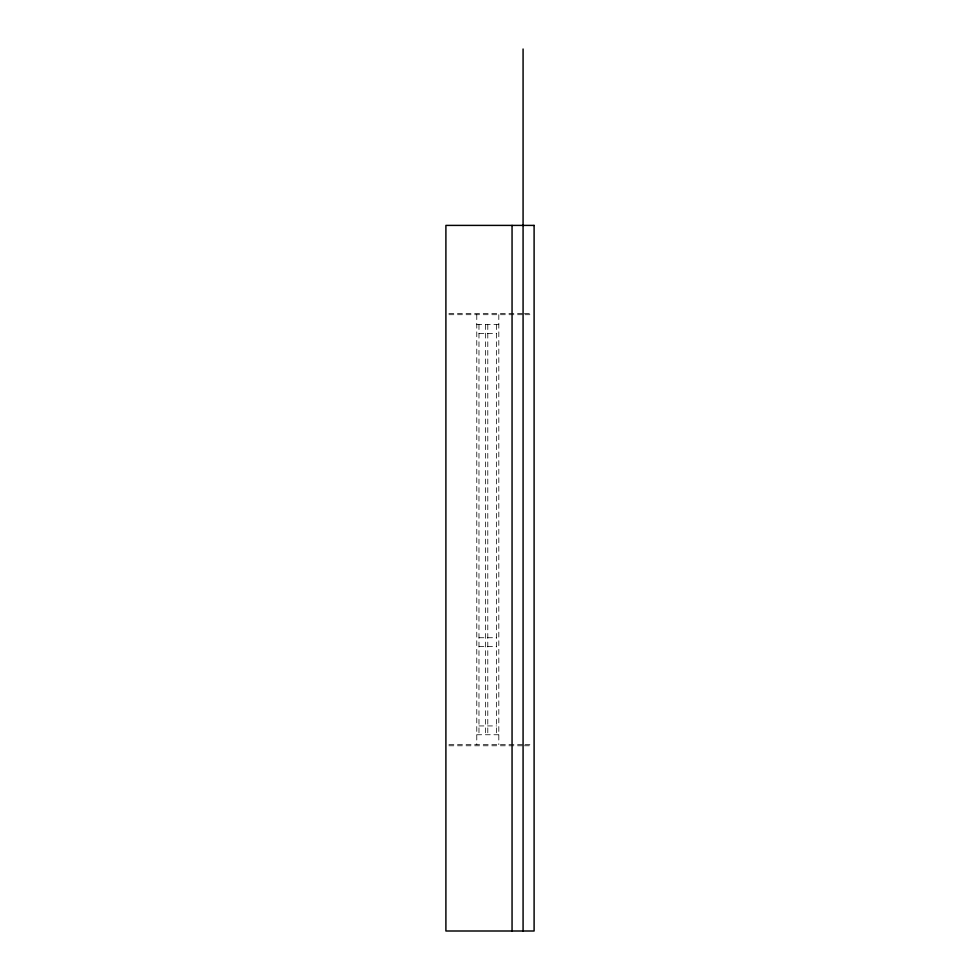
<?xml version="1.0" encoding="UTF-8"?>
<svg xmlns="http://www.w3.org/2000/svg" width="980" height="980" viewBox="0 0 980 980"><rect width="100%" height="100%" fill="white"/><g stroke="black" fill="none" stroke-linecap="round" stroke-linejoin="round"><path stroke-width="0.73" stroke-dasharray="4.9 3.68" d="M448.901 313.6L523.455 313.6M524.447 313.6L531.344 313.6M448.938 314.702L523.455 314.702M524.974 314.702L531.062 314.702M476.77 324.625L498.82 324.625M478.975 333.445L496.615 333.445M478.975 637.735L496.615 637.735M478.975 646.555L496.615 646.555M478.975 725.935L496.615 725.935M476.77 734.755L498.82 734.755M448.938 744.678L523.455 744.678M524.974 744.678L531.062 744.678M448.901 745.78L523.455 745.78M524.447 745.78L531.344 745.78M498.82 314.702L498.82 744.678M496.615 324.625L496.615 734.755M487.795 324.625L487.795 734.755M485.59 324.625L485.59 734.755M478.975 324.625L478.975 734.755M476.77 314.702L476.77 744.678"/><path stroke-width="1.47" d="M523.075 49L523.075 931M512.05 225.4L512.05 931M534.1 225.4L445.9 225.4L445.9 931L534.1 931L534.1 225.4"/></g></svg>
